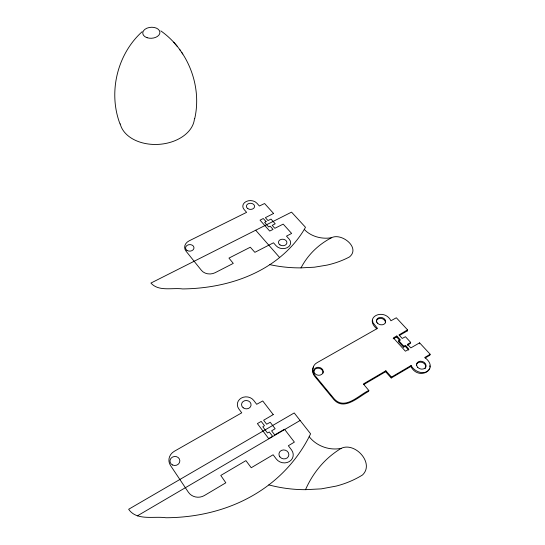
<?xml version="1.0" encoding="UTF-8"?>
<svg xmlns="http://www.w3.org/2000/svg" width="545" height="545" viewBox="0 0 545 545"><rect width="100%" height="100%" fill="white"/><g stroke="black" fill="none" stroke-linecap="round" stroke-linejoin="round"><path stroke-width="0.82" d="M372.507 320.228L372.95 322.688L377.501 328.39L317.047 362.697C312.442 365.027 311.345 371.513 314.778 375.314L334.201 398.865C344.944 410.773 359.005 394.887 368.802 390.479L363.372 383.959L385.853 370.784L391.501 377.079L411.114 365.518C414.357 371.969 425.441 376.139 429.739 368.597M407.265 345.251L410.392 343.432L410.644 342.355L405.446 336.715L402.224 338.465L398.974 334.923L407.558 329.854L396.324 317.769L390.922 320.773C384.341 307.618 363.011 316.877 376.779 328.764M313.477 367.078C311.924 370.048 312.571 373.686 314.649 376.234L334.044 399.764C344.515 411.25 359.121 396.249 368.597 391.392L368.849 390.377M399.458 335.454L407.34 330.87M194.715 118.681C202.12 86.151 188.073 50.085 160.83 30.902M363.91 384.45L385.628 371.71L385.853 370.784M400.023 340.68L396.603 336.939L396.801 335.972L393.367 337.886L405.419 351.212L408.941 349.27L405.466 345.346L403.77 346.204L403.532 347.145L398.538 341.674L398.77 340.727L400.289 339.801L396.835 335.993M411.114 365.518L410.862 366.444L391.228 377.998L391.412 377.065M407.333 330.91L407.558 329.984M419.378 343.813L419.595 342.853L410.807 347.908L407.51 344.311L410.664 342.458M425.141 358.01L429.842 355.238L430.141 354.195L419.636 342.873M305.52 489.676C311.12 476.895 319.465 465.267 330.154 456.26A109.715 95.395 32.7 0 1 341.163 448.365C355.068 441.573 374.831 463.413 362.48 474.995A95.593 82.35 11.7 0 1 336.17 486.092L321.271 488.865L305.52 489.676A120.915 102.876 9.9 0 1 268.808 484.887M309.192 436.674L310.589 433.806L294.211 412.953L128.647 509.275C136.788 521.061 153.86 515.952 165.953 517.75C188.659 517.634 211.426 513.71 232.558 505.317A144.718 125.118 -4.5 0 0 266.062 486.971C284.109 473.878 299.055 456.546 309.192 436.674A29.185 25.186 16 0 0 341.163 448.365M301.017 267.874C306.004 258.248 313.314 249.869 322.102 243.533A90.014 70.216 12.5 0 1 331.524 237.722C341.442 232.517 360.817 247.648 349.495 256.927A81.559 60.706 4.6 0 1 327.068 265.102L314.397 267.2L301.017 267.874A103.489 76.082 4 0 1 269.829 264.638M304.294 229.397L305.493 227.292L291.541 212.134L150.917 283.066C158.711 291.847 172.397 287.501 182.67 288.932C201.8 288.7 220.97 285.818 239.091 279.592A124.246 92.262 -2.2 0 0 267.5 266.164C282.33 256.906 295.281 244.439 304.294 229.397A24.763 18.557 6.3 0 0 331.524 237.722M142.177 31.678C117.134 54.268 108.005 92.534 120.043 124.028M430.121 354.298L424.739 357.479C440.346 369.163 418.56 381.52 410.862 366.444M137.265 515.917L300.111 420.488M403.532 347.145L405.228 346.286L408.695 350.067M393.17 338.806L396.603 336.939M391.187 377.985L385.628 371.71M398.77 340.727L403.77 346.204M255.694 230.222L279.639 257.526M177.2 46.284L173.644 42.169M179.53 49.288L180.572 50.787M181.655 52.374L182.773 53.989M429.685 365.756L429.964 367.071M194.463 118.538A37.435 25.996 -3.7 0 1 159.188 144.336A37.435 25.996 -3.7 0 1 120.22 123.851M313.709 372.378A4.728 3.972 11.3 0 1 318.464 368.216A4.728 3.972 11.3 0 1 323.035 373.053M376.363 322.259A4.605 3.665 13.4 0 1 380.778 318.382A4.605 3.665 13.4 0 1 385.41 322.865M416.326 365.245A4.83 3.876 18.2 0 1 422.661 362.568A4.83 3.876 18.2 0 1 424.95 368.781M272.616 436.32L268.699 438.636L257.397 423.601L261.184 421.408L264.468 425.665L262.799 426.783L267.466 432.968L269.305 431.987L272.616 436.32M266.083 221.617L264.652 222.442L268.658 226.931L270.225 226.209L273.045 229.411L269.707 231.066L260.033 220.146L263.269 218.518L266.083 221.617M273.236 414.609L263.637 420.243L266.675 424.242L270.211 422.259L275.136 428.731L271.608 430.843L274.694 434.903L284.49 429.235L294.382 442.104L288.339 445.742L291.493 449.87A9.388 8.4 13 0 1 289.313 461.581A9.388 8.4 13 0 1 276.267 458.979L273.12 454.768L251.238 467.739L245.924 460.634L220.786 475.444L225.821 482.802L204.361 495.541A11.568 10.75 -1.7 0 1 188.359 492.203L170.517 465.512A11.35 10.348 -5.2 0 1 174.318 451.28L241.748 412.824L238.839 408.927A8.992 7.862 4.9 0 1 241.285 398.088A8.992 7.862 4.9 0 1 253.732 400.425L256.688 404.301L262.738 400.97L273.236 414.609M273.576 213.47L265.367 217.653L267.97 220.561L270.994 219.09L275.211 223.797L272.193 225.358L274.83 228.307L283.202 224.111L291.636 233.444L286.472 236.128L289.157 239.112A7.971 6.131 4.2 0 1 287.29 247.641A7.971 6.131 4.2 0 1 276.172 245.829L273.488 242.784L254.856 252.335L250.312 247.212L228.954 258.098L233.274 263.392L215.098 272.718A9.837 7.766 -0.7 0 1 201.473 270.409L186.056 251.197A9.674 7.521 -1.9 0 1 189.176 240.829L246.613 212.346L244.106 209.505A7.705 5.777 1.6 0 1 246.17 201.521A7.705 5.777 1.6 0 1 256.852 203.169L259.4 206.003L264.577 203.517L273.576 213.47M147.13 37.721A8.591 5.505 -3.5 0 0 159.91 32.38A8.591 5.505 -3.5 0 0 146.932 28.19A8.591 5.505 -3.5 0 0 147.13 37.721M172.54 464.987A4.953 4.517 -6.2 0 0 179.857 460.763A4.953 4.517 -6.2 0 0 172.322 457.166A4.953 4.517 -6.2 0 0 172.54 464.987M243.179 407.776A4.782 4.183 4.9 0 0 251 405.569A4.782 4.183 4.9 0 0 244.746 400.691A4.782 4.183 4.9 0 0 243.179 407.776M279.858 456.846A4.994 4.469 13 0 0 288.421 456.485A4.994 4.469 13 0 0 283.434 449.925A4.994 4.469 13 0 0 279.858 456.846M186.887 250.319A4.224 3.284 -2.2 0 0 193.877 248.554A4.224 3.284 -2.2 0 0 188.529 244.753A4.224 3.284 -2.2 0 0 186.887 250.319M247.818 208.633A4.101 3.072 1.6 0 0 254.522 206.964A4.101 3.072 1.6 0 0 249.147 203.414A4.101 3.072 1.6 0 0 247.818 208.633M279.987 244.903A4.237 3.263 4.2 0 0 286.861 243.138A4.237 3.263 4.2 0 0 281.213 239.364A4.237 3.263 4.2 0 0 279.987 244.903M314.738 373.454A4.735 3.972 11.2 0 0 322.838 373.114A4.735 3.972 11.2 0 0 317.967 367.282A4.735 3.972 11.2 0 0 314.738 373.454M377.528 323.158A4.612 3.665 13.4 0 0 385.342 322.831A4.612 3.665 13.4 0 0 380.376 317.415A4.612 3.665 13.4 0 0 377.528 323.158M417.695 367.337A4.837 3.883 18.2 0 0 425.788 366.996A4.837 3.883 18.2 0 0 420.468 361.199A4.837 3.883 18.2 0 0 417.695 367.337"/></g></svg>
